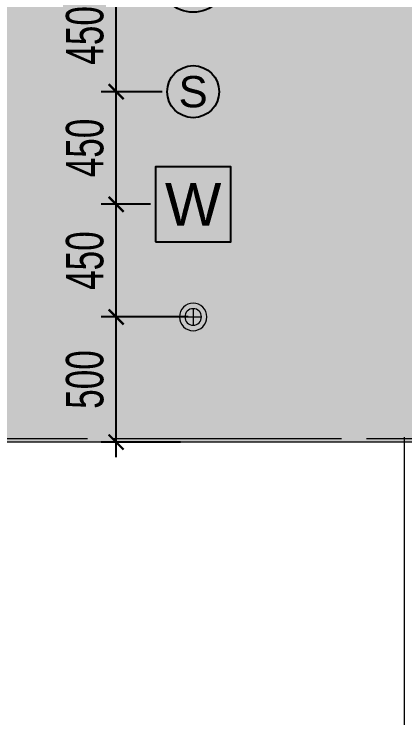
# Model space of a CAD drawing. Header units: millimetres. Extents: x -343543 to 400519, y -115663 to 104219.
# Drawn here: x -238723 to -237160, y 4883 to 7695 of the extents above; entities that cross this region are included whole.
import ezdxf
from ezdxf.enums import TextEntityAlignment as Align
from ezdxf.xclip import XClip

# ---------------------------------------------------------------- set-up
doc = ezdxf.new("R2010")
doc.units = ezdxf.units.MM
doc.header["$XCLIPFRAME"] = 0
doc.linetypes.add('XREF MAT BANG TUONG XAY$0$CENTER', pattern=[50.800000000000004, 31.75, -6.35, 6.35, -6.35])
doc.layers.get('0').update_dxf_attribs({"color": 231, "lineweight": 0})
doc.layers.get('DefPoints').update_dxf_attribs({"color": 191})
for name, color, linetype, lineweight in [('1-INNO-E-Emergency', 1, 'EME', 5), ('A-OPEN', 20, 'Continuous', 9), ('A-PATT', 252, 'Continuous', 9), ('A-SYMBOLS', 10, 'Continuous', 13), ('fix lighting', 2, 'Continuous', 5), ('SME-E-LTG-DIM', 55, 'Continuous', 18), ('XREF MAT BANG TUONG XAY$0$01.Xref _MB T1$0$A-FURN', 8, 'Continuous', 5), ('XREF MAT BANG TUONG XAY$0$A-GRID', 8, 'XREF MAT BANG TUONG XAY$0$CENTER', 15)]:
    doc.layers.add(name, color=color, linetype=linetype, lineweight=lineweight)
doc.layers.add('A-BaoChay', color=4, linetype='Continuous', lineweight=25, true_color=0x00ffff)
doc.layers.add('A-TEXT', color=255, linetype='Continuous')
doc.layers.add('EL - BLOCK - DATA', color=2, linetype='Continuous')
doc.styles.add('ELV-TEXT', font='arial.ttf')
doc.styles.add('LHP', font='arial.ttf')
doc.styles.add('ROMANSssss', font='vntimeh.shx', dxfattribs={"width": 0.7})
doc.styles.add('SM-DIMTEXT', font='SME.shx', dxfattribs={"width": 0.7})
doc.linetypes.add('EME', pattern='A,2463.214661,-165.6529,["E",ROMANSssss,S=300,R=360,X=0,Y=-153.361507],-321.423057,2528.257516', length=5478.548134000001)
doc.dimstyles.new('SDIM-100', dxfattribs={"dimscale": 100, "dimtxt": 2, "dimasz": 0.6, "dimexe": 0.6, "dimexo": 0.2, "dimgap": 0.5, "dimtad": 1, "dimdec": 0, "dimzin": 12, "dimtxsty": 'SM-DIMTEXT', "dimblk": 'ARCHTICK', "dimblk1": 'ARCHTICK', "dimblk2": 'ARCHTICK', "dimcen": 0.12, "dimdle": 0.6, "dimclrd": 7, "dimclre": 8, "dimadec": 0, "dimazin": 3, "dimtfac": 2, "dimtix": 1, "dimtmove": 1, "dimatfit": 3, "dimfxl": 1, "dimtzin": 0, "dimarcsym": 1})

# ---------------------------------------------------------------- blocks, each defined once
blk = doc.blocks.new('XREF MAT BANG TUONG XAY$0$00.xref_IKIGAI_Truc')
at = {"layer": 'XREF MAT BANG TUONG XAY$0$A-GRID', "color": 8, "ltscale": 20}
blk.add_lwpolyline([(-2907.525181142613, 6000), (42750.0013740146, 6000)], dxfattribs=at)
blk = doc.blocks.new('XREF MAT BANG TUONG XAY$0$xref_IKIGAI_Cot')
at = {"layer": 'XREF MAT BANG TUONG XAY$0$A-GRID', "color": 8, "ltscale": 20}
blk.add_lwpolyline([(-2907.525181142613, 6000), (42750.0013740146, 6000)], dxfattribs=at)
blk = doc.blocks.new('01.Xref _MB T1')
at = {"layer": 'XREF MAT BANG TUONG XAY$0$01.Xref _MB T1$0$A-FURN', "color": 8}
blk.add_lwpolyline([(25691.37167302484, 6004.999083918228), (25691.37173401623, 7.06115533830598e-05)], dxfattribs=at)
at = {"color": 8}
blk.add_blockref('XREF MAT BANG TUONG XAY$0$00.xref_IKIGAI_Truc', (0.000109863918623887, 0), dxfattribs=at)
ref = blk.add_blockref('XREF MAT BANG TUONG XAY$0$xref_IKIGAI_Cot', (-0.009273172880057245, -1.075099498848431e-05), dxfattribs=at)
XClip(ref).set_block_clipping_path([(-1610.3425959282936, -2225.6693134198044), (41829.12952086335, 21555.881957526355)])
blk = doc.blocks.new('_ArchTick')
at = {"color": 0, "linetype": 'ByBlock', "const_width": 0.15}
blk.add_lwpolyline([(-0.5, -0.5), (0.5, 0.5)], dxfattribs=at)
blk = doc.blocks.new('*D1136')
at = {"layer": 'DefPoints', "color": 0, "transparency": 16777216}
for p in [(-238314.4568261196, 6484.99998748221), (-238006.5327487182, 6484.99998748221), (-238036.5197203908, 5984.999978656899)]:
    blk.add_point(p, dxfattribs=at)
at = {"layer": 'SME-E-LTG-DIM', "color": 7, "lineweight": -2, "transparency": 16777216}
blk.add_line((-238314.4568261196, 5924.999978656899), (-238314.4568261196, 6544.99998748221), dxfattribs=at)
at = {"layer": 'SME-E-LTG-DIM', "color": 8, "lineweight": -2, "transparency": 16777216}
for p, q in [((-238026.5327487182, 6484.99998748221), (-238374.4568261196, 6484.99998748221)), ((-238056.5197203908, 5984.999978656899), (-238374.4568261196, 5984.999978656899))]:
    blk.add_line(p, q, dxfattribs=at)
at = {"layer": 'SME-E-LTG-DIM', "color": 7, "lineweight": -2, "transparency": 16777216, "xscale": 60, "yscale": 60, "zscale": 60}
for p, rotation in [((-238314.4568261196, 6484.99998748221), 90), ((-238314.4568261196, 5984.999978656899), 270)]:
    blk.add_blockref('_ArchTick', p, dxfattribs=dict(at, rotation=rotation))
at = {"layer": 'SME-E-LTG-DIM', "color": 0, "transparency": 16777216, "insert": (-238439.4568261195, 6234.99998306962), "char_height": 150, "attachment_point": 5, "rotation": 90, "style": 'SM-DIMTEXT'}
blk.add_mtext('500', dxfattribs=at)
blk = doc.blocks.new('*D1137')
at = {"layer": 'DefPoints', "color": 0, "transparency": 16777216}
for p in [(-238314.4568261196, 6934.99995035155), (-238156.532739773, 6934.99995035155), (-238006.5327487182, 6484.99998748221)]:
    blk.add_point(p, dxfattribs=at)
at = {"layer": 'SME-E-LTG-DIM', "color": 7, "lineweight": -2, "transparency": 16777216}
blk.add_line((-238314.4568261196, 6424.99998748221), (-238314.4568261196, 6994.99995035155), dxfattribs=at)
at = {"layer": 'SME-E-LTG-DIM', "color": 8, "lineweight": -2, "transparency": 16777216}
for p, q in [((-238176.532739773, 6934.99995035155), (-238374.4568261196, 6934.99995035155)), ((-238026.5327487182, 6484.99998748221), (-238374.4568261196, 6484.99998748221))]:
    blk.add_line(p, q, dxfattribs=at)
at = {"layer": 'SME-E-LTG-DIM', "color": 7, "lineweight": -2, "transparency": 16777216, "xscale": 60, "yscale": 60, "zscale": 60}
for p, rotation in [((-238314.4568261196, 6934.99995035155), 90), ((-238314.4568261196, 6484.99998748221), 270)]:
    blk.add_blockref('_ArchTick', p, dxfattribs=dict(at, rotation=rotation))
at = {"layer": 'SME-E-LTG-DIM', "color": 0, "transparency": 16777216, "insert": (-238439.4568261195, 6709.999968916945), "char_height": 150, "attachment_point": 5, "rotation": 90, "style": 'SM-DIMTEXT'}
blk.add_mtext('450', dxfattribs=at)
blk = doc.blocks.new('*D1138')
at = {"layer": 'DefPoints', "color": 0, "transparency": 16777216}
for p in [(-238314.4568261196, 7384.999987482208), (-238110.5327487182, 7384.999987482208), (-238156.532739773, 6934.99995035155)]:
    blk.add_point(p, dxfattribs=at)
at = {"layer": 'SME-E-LTG-DIM', "color": 7, "lineweight": -2, "transparency": 16777216}
blk.add_line((-238314.4568261196, 6874.99995035155), (-238314.4568261196, 7444.999987482208), dxfattribs=at)
at = {"layer": 'SME-E-LTG-DIM', "color": 8, "lineweight": -2, "transparency": 16777216}
for p, q in [((-238130.5327487182, 7384.999987482208), (-238374.4568261196, 7384.999987482208)), ((-238176.532739773, 6934.99995035155), (-238374.4568261196, 6934.99995035155))]:
    blk.add_line(p, q, dxfattribs=at)
at = {"layer": 'SME-E-LTG-DIM', "color": 7, "lineweight": -2, "transparency": 16777216, "xscale": 60, "yscale": 60, "zscale": 60}
for p, rotation in [((-238314.4568261196, 7384.999987482208), 90), ((-238314.4568261196, 6934.99995035155), 270)]:
    blk.add_blockref('_ArchTick', p, dxfattribs=dict(at, rotation=rotation))
at = {"layer": 'SME-E-LTG-DIM', "color": 0, "transparency": 16777216, "insert": (-238439.4568261195, 7159.999968916944), "char_height": 150, "attachment_point": 5, "rotation": 90, "style": 'SM-DIMTEXT'}
blk.add_mtext('450', dxfattribs=at)
blk = doc.blocks.new('*D1139')
at = {"layer": 'DefPoints', "color": 0, "transparency": 16777216}
for p in [(-238314.4568261196, 7834.500714843492), (-238006.5327487182, 7834.500714843492), (-238110.5327487182, 7384.999987482208)]:
    blk.add_point(p, dxfattribs=at)
at = {"layer": 'SME-E-LTG-DIM', "color": 7, "lineweight": -2, "transparency": 16777216}
blk.add_line((-238314.4568261196, 7324.999987482208), (-238314.4568261196, 7894.500714843492), dxfattribs=at)
at = {"layer": 'SME-E-LTG-DIM', "color": 8, "lineweight": -2, "transparency": 16777216}
for p, q in [((-238026.5327487182, 7834.500714843492), (-238374.4568261196, 7834.500714843492)), ((-238130.5327487182, 7384.999987482208), (-238374.4568261196, 7384.999987482208))]:
    blk.add_line(p, q, dxfattribs=at)
at = {"layer": 'SME-E-LTG-DIM', "color": 7, "lineweight": -2, "transparency": 16777216, "xscale": 60, "yscale": 60, "zscale": 60}
for p, rotation in [((-238314.4568261196, 7834.500714843492), 90), ((-238314.4568261196, 7384.999987482208), 270)]:
    blk.add_blockref('_ArchTick', p, dxfattribs=dict(at, rotation=rotation))
at = {"layer": 'SME-E-LTG-DIM', "color": 0, "transparency": 16777216, "insert": (-238439.4568261195, 7609.750351162916), "char_height": 150, "attachment_point": 5, "rotation": 90, "style": 'SM-DIMTEXT'}
blk.add_mtext('450', dxfattribs=at)
blk = doc.blocks.new('Den downligh su co')
at = {"layer": '1-INNO-E-Emergency'}
h = blk.add_hatch(color=1, dxfattribs=at)
h.dxf.hatch_style = 1
h.paths.add_polyline_path([(-51.26524163608701, 51.2652416361384), (0, 6.048139766789973e-11), (51.26524163605427, 51.2652416359947, 0.4142135623730951)])
h.paths.add_polyline_path([(0, 6.048139766789973e-11), (-51.26524163597423, -51.2652416358892, 0.4142135623730951), (51.26524163595604, -51.26524163603472)])
at = {"layer": '1-INNO-E-Emergency', "color": 1}
for points in [[(-51.26524163608701, 51.2652416361384), (51.26524163595604, -51.26524163603472)], [(-51.26524163597423, -51.2652416358892), (51.26524163605427, 51.2652416359947)]]:
    blk.add_lwpolyline(points, dxfattribs=at)
blk.add_circle((0, 6.048139766789973e-11), 72.50000000000001, dxfattribs=at)
at = {"layer": 'DefPoints', "ltscale": 5}
blk.add_circle((-1.818989403545856e-11, -1.227817847393453e-11), 117.174504947074, dxfattribs=at)
blk = doc.blocks.new('Exit su co')
at = {"layer": '1-INNO-E-Emergency', "xscale": 1.11227586206897, "yscale": 1.11227586206897, "zscale": 1.11227586206897, "rotation": 104.2273817828765}
blk.add_blockref('Den downligh su co', (24847.50557538802, 7834.999830518201), dxfattribs=at)
blk = doc.blocks.new('A$C1bd1283e')
at = {"color": 0, "linetype": 'ByBlock'}
for p, q in [((-11.66726188957364, -11.66726188958091), (11.66726188957455, 11.66726188957273)), ((-11.66726188957364, 11.66726188957819), (11.66726188957909, -11.66726188958091))]:
    blk.add_line(p, q, dxfattribs=at)
for radius, start, end in [(27.49999999999998, 135, 315), (27.49999999999998, 315, 135), (16.50000000000001, 315, 135), (16.50000000000002, 135, 315)]:
    blk.add_arc((0, -1.818989403545856e-12), radius, start, end, dxfattribs=at)
blk = doc.blocks.new('WIFI')
at = {"color": 0, "ltscale": 20}
blk.add_lwpolyline([(-103.9230422570527, -103.9230741793326), (103.9230546518556, -103.9230741793326), (103.9230546518556, 103.9230227295775), (-103.9230422570527, 103.9230227295775)], close=True, dxfattribs=at)
at = {"color": 0, "ltscale": 20, "style": 'ELV-TEXT'}
blk.add_text('W', height=118.7691982336608, dxfattribs=at).set_placement((2.517097527743317e-06, -1.044826422003098e-05), align=Align.MIDDLE_CENTER)
blk = doc.blocks.new('dau bao khoi')
blk.add_circle((-5.820766091346741e-11, -2.328306436538696e-10), 104)
at = {"layer": 'A-TEXT', "ltscale": 5, "style": 'LHP'}
blk.add_text('S', height=125, dxfattribs=at).set_placement((-5.820766091346741e-11, -2.328306436538696e-10), align=Align.MIDDLE_CENTER)

msp = doc.modelspace()

# ---------------------------------------------------------------- block references
at = {"layer": 'A-SYMBOLS'}
msp.add_blockref('01.Xref _MB T1', (-262854.0247017712, 2.91038304567337e-11), dxfattribs=at)

# ---------------------------------------------------------------- next in the draw order: hatches: boundary and pattern name
at = {"layer": 'A-PATT'}
h = msp.add_hatch(dxfattribs=at)
h.set_pattern_fill('DOTS', color=256, scale=25)
h.set_pattern_definition([(0, (-262854.0247017712, -1.07509663394012e-05), (19.84375, 39.6875), [0, -39.6875])])
h.paths.add_polyline_path([(-246649.033982931, 9494.999991610137), (-241664.0245902427, 9494.999990293327), (-241664.0245908198, 7309.999989570751), (-246444.0339722074, 7309.999989570751), (-246444.0339722074, 7424.999978640418), (-246649.0339735376, 7424.999978640418)], flags=17)
h.paths.add_polyline_path([(-238934.0326792071, 7184.999996460217), (-238874.0252931255, 7184.999996460217), (-238874.0252931255, 5984.999978502293), (-237079.0232881886, 5984.999978502442), (-237079.0246994233, 9495.000006529492), (-238934.023280139, 9495.000006952749)])
h.paths.add_polyline_path([(-246834.0254017659, 7184.999996460215), (-246774.0274556792, 7184.99999646277), (-246774.0247114275, 9495.000006952749), (-248629.0247033779, 9495.000720393386), (-248629.0247033779, 5984.999978501471), (-246834.0254017659, 5984.999978501623)])

# ---------------------------------------------------------------- next in the draw order: linework, layer by layer
at = {"layer": 'A-OPEN', "color": 251}
msp.add_lwpolyline([(-238934.0232801391, 9495.000003865782), (-237079.0246994236, 9495.000749688686), (-237079.0528209563, 5984.999978811499), (-238874.0252931255, 5984.999978502291), (-238874.0252931255, 7184.969989996413), (-238934.0311217271, 7184.969715125387)], close=True, dxfattribs=at)

# ---------------------------------------------------------------- next in the draw order: block references
at = {"layer": 'A-BaoChay', "color": 1}
msp.add_blockref('dau bao khoi', (-238006.5328093308, 7384.999987482434), dxfattribs=at)
at = {"layer": 'EL - BLOCK - DATA', "xscale": 1.443375672969599, "yscale": 1.443375672969599, "zscale": 1.443375672969599}
msp.add_blockref('WIFI', (-238006.5239897812, 6934.99963055028), dxfattribs=at)
at = {"layer": 'fix lighting'}
msp.add_blockref('Exit su co', (-262854.033974944, -2.499294140662187), dxfattribs=at)
at = {"layer": 'fix lighting', "xscale": 2, "yscale": 2, "zscale": 2, "rotation": 315}
msp.add_blockref('A$C1bd1283e', (-238006.5239897812, 6484.999630550278), dxfattribs=at)

# ---------------------------------------------------------------- next in the draw order: dimensions: what is measured, and where the dimension line sits
at = {"layer": 'SME-E-LTG-DIM'}
for base, p1, p2, picture, middle in [((-238314.4568261196, 7834.500714843492), (-238110.5327487181, 7384.999987482204), (-238006.5327487181, 7834.500714843489), '*D1139', (-238439.4568261195, 7609.750351162916)), ((-238314.4568261196, 7384.999987482208), (-238156.5327397729, 6934.999950351546), (-238110.5327487181, 7384.999987482204), '*D1138', (-238439.4568261195, 7159.999968916944)), ((-238314.4568261196, 6934.99995035155), (-238006.5327487181, 6484.999987482206), (-238156.5327397729, 6934.999950351546), '*D1137', (-238439.4568261195, 6709.999968916945)), ((-238314.4568261196, 6484.99998748221), (-238036.5197203907, 5984.999978656897), (-238006.5327487181, 6484.999987482206), '*D1136', (-238439.4568261195, 6234.99998306962))]:
    dim = msp.add_linear_dim(base=base, p1=p1, p2=p2, angle=90, dimstyle='SDIM-100', override={"dimtxt": 1.5, "dimtfill": 0}, dxfattribs=at)
    dim.commit()
    dim.dimension.update_dxf_attribs({"geometry": picture, "text_midpoint": middle})

doc.saveas('drawing.dxf')
